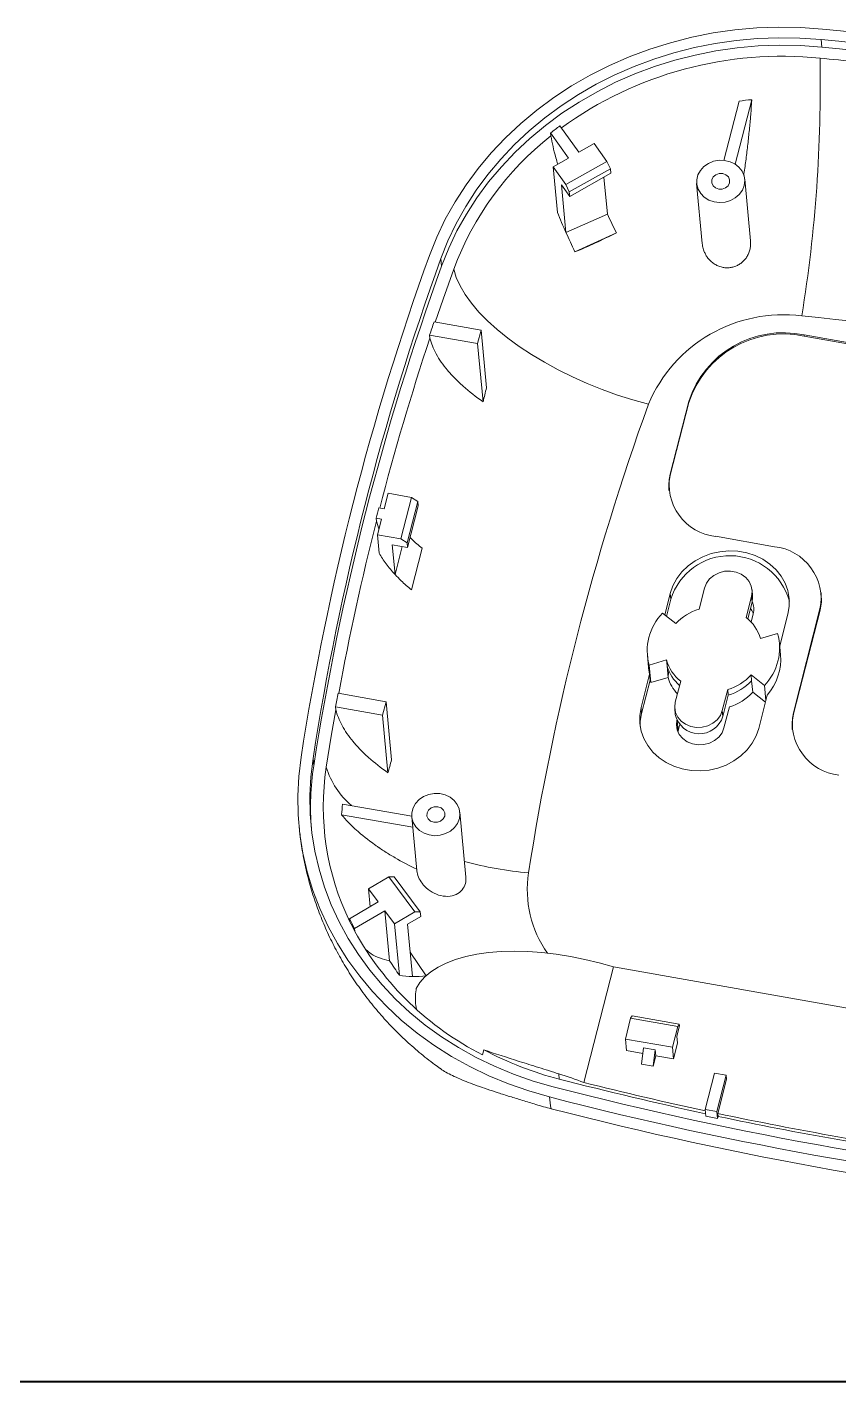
# Model space of a CAD drawing. Header units: inches. Extents: x 510 to 1495, y 1000 to 1318.
# Drawn here: x 779.2 to 812.8, y 1068.3 to 1124.4 of the extents above; entities that cross this region are included whole.
import ezdxf

# ---------------------------------------------------------------- set-up
doc = ezdxf.new("R2010")
doc.units = ezdxf.units.IN
doc.layers.add('粗实线', color=7, linetype='Continuous', lineweight=30)

msp = doc.modelspace()

# ---------------------------------------------------------------- linework, layer by layer
at = {"color": 7, "linetype": 'Continuous', "lineweight": 15}
for p, q in [((812.134, 1123.58), (812.105, 1123.892)), ((808.713, 1121.342), (808.084, 1118.885)), ((808.552, 1118.725), (809.237, 1121.4)), ((800.902, 1120.02), (801.645, 1118.98)), ((800.913, 1119.9), (800.902, 1120.02)), ((802.07, 1119.219), (801.286, 1120.317)), ((802.708, 1119.579), (802.07, 1119.219)), ((803.233, 1118.844), (802.708, 1119.579)), ((801.645, 1118.98), (801.008, 1118.62)), ((801.008, 1118.62), (801.533, 1117.886)), ((801.185, 1116.727), (801.008, 1118.62)), ((801.533, 1117.886), (803.233, 1118.844)), ((803.375, 1118.54), (801.675, 1117.582)), ((803.393, 1118.348), (801.693, 1117.39)), ((803.233, 1118.844), (803.375, 1118.54)), ((803.393, 1118.348), (803.375, 1118.54)), ((801.693, 1117.39), (801.352, 1117.867)), ((801.352, 1117.867), (801.537, 1115.899)), ((801.675, 1117.582), (801.533, 1117.886)), ((803.255, 1116.659), (803.112, 1118.19)), ((806.952, 1117.92), (807.185, 1115.444)), ((809.183, 1115.556), (808.944, 1118.107)), ((801.693, 1117.39), (801.675, 1117.582)), ((803.255, 1116.659), (801.537, 1115.898)), ((803.255, 1116.659), (803.255, 1116.659)), ((803.624, 1115.884), (801.909, 1115.092)), ((796.384, 1114.507), (796.355, 1114.819)), ((798.019, 1111.85), (796.07, 1112.194)), ((795.886, 1111.642), (797.876, 1111.291)), ((795.897, 1111.522), (795.886, 1111.642)), ((797.876, 1111.291), (798.019, 1111.85)), ((798.243, 1109.463), (798.019, 1111.85)), ((832.839, 1107.864), (811.401, 1111.649)), ((811.405, 1111.601), (811.401, 1111.649)), ((832.843, 1107.816), (811.405, 1111.601)), ((798.102, 1108.88), (797.876, 1111.291)), ((806.623, 1108.897), (805.853, 1105.886)), ((806.627, 1108.849), (805.857, 1105.838)), ((806.627, 1108.849), (806.623, 1108.897)), ((805.853, 1105.886), (805.857, 1105.838)), ((794.164, 1105.091), (793.999, 1104.446)), ((795.138, 1104.919), (794.164, 1105.091)), ((794.698, 1103.199), (795.138, 1104.919)), ((795.138, 1104.919), (795.393, 1104.756)), ((793.999, 1104.446), (793.781, 1104.485)), ((795.393, 1104.756), (794.953, 1103.036)), ((794.971, 1102.844), (795.411, 1104.564)), ((795.411, 1104.564), (795.393, 1104.756)), ((793.671, 1104.055), (793.889, 1104.016)), ((793.682, 1103.935), (793.671, 1104.055)), ((793.786, 1103.616), (793.682, 1103.935)), ((793.889, 1104.016), (793.724, 1103.371)), ((793.795, 1102.608), (793.724, 1103.371)), ((793.724, 1103.371), (794.698, 1103.199)), ((794.953, 1103.036), (794.698, 1103.199)), ((807.739, 1103.306), (810.175, 1102.876)), ((794.971, 1102.844), (794.338, 1102.956)), ((794.338, 1102.956), (794.453, 1101.723)), ((794.453, 1101.723), (794.75, 1102.883)), ((794.971, 1102.844), (794.953, 1103.036)), ((795.136, 1101.088), (795.576, 1102.809)), ((805.861, 1100.94), (805.632, 1100.045)), ((805.883, 1100.7), (805.861, 1100.94)), ((807.277, 1101.162), (807.053, 1100.287)), ((809.27, 1100.844), (809.247, 1101.084)), ((812.118, 1100.911), (812.114, 1100.959)), ((805.883, 1100.7), (805.701, 1099.99)), ((809.002, 1099.943), (809.226, 1100.818)), ((809.071, 1099.885), (809.249, 1100.578)), ((809.249, 1100.578), (809.226, 1100.818)), ((806.087, 1099.687), (805.535, 1100.121)), ((809.206, 1099.755), (809.294, 1100.098)), ((810.396, 1098.762), (810.733, 1100.08)), ((812.061, 1100.295), (810.961, 1095.994)), ((812.065, 1100.247), (810.965, 1095.946)), ((812.065, 1100.247), (812.061, 1100.295)), ((809.592, 1099.068), (810.309, 1099.279)), ((810.43, 1098.402), (810.385, 1098.882)), ((804.909, 1098.368), (804.954, 1097.888)), ((804.985, 1097.971), (805.702, 1098.182)), ((805.702, 1098.182), (805.724, 1097.942)), ((805.003, 1097.589), (804.65, 1096.209)), ((804.985, 1097.971), (805.052, 1097.251)), ((805.003, 1097.589), (805.026, 1097.349)), ((805.724, 1097.942), (805.769, 1097.461)), ((809.758, 1097.128), (809.207, 1097.563)), ((809.207, 1097.563), (809.229, 1097.323)), ((805.026, 1097.349), (804.673, 1095.969)), ((805.052, 1097.251), (805.769, 1097.461)), ((806.291, 1097.307), (806.067, 1096.431)), ((809.229, 1097.323), (809.274, 1096.843)), ((809.758, 1097.128), (809.817, 1096.501)), ((794.08, 1096.453), (792.09, 1096.804)), ((793.937, 1095.894), (794.08, 1096.453)), ((794.307, 1094.043), (794.08, 1096.453)), ((808.016, 1096.087), (808.24, 1096.963)), ((808.038, 1095.847), (808.262, 1096.723)), ((808.262, 1096.723), (808.24, 1096.963)), ((809.799, 1096.429), (809.274, 1096.843)), ((809.523, 1095.349), (809.876, 1096.729)), ((791.989, 1096.238), (793.937, 1095.894)), ((792, 1096.118), (791.989, 1096.238)), ((794.161, 1093.507), (793.937, 1095.894)), ((804.673, 1095.969), (804.65, 1096.209)), ((806.046, 1096.166), (806.068, 1095.926)), ((808.038, 1095.847), (808.016, 1096.087)), ((808.083, 1095.367), (808.307, 1096.243)), ((810.961, 1095.994), (810.965, 1095.946)), ((806.18, 1095.231), (806.247, 1095.496)), ((806.174, 1095.209), (806.18, 1095.231)), ((791.085, 1093.793), (791.056, 1094.105)), ((795.147, 1091.707), (792.282, 1092.213)), ((792.235, 1091.772), (795.19, 1091.25)), ((795.149, 1091.685), (795.357, 1089.462)), ((797.392, 1089.188), (797.14, 1091.872)), ((790.481, 1091.299), (790.493, 1091.177)), ((793.353, 1088.699), (794.193, 1089.193)), ((794.193, 1089.193), (794.414, 1089.197)), ((795.276, 1087.743), (794.193, 1089.193)), ((794.414, 1089.197), (795.498, 1087.747)), ((793.76, 1088.156), (793.353, 1088.699)), ((793.423, 1087.957), (793.353, 1088.699)), ((792.572, 1087.456), (793.76, 1088.156)), ((792.583, 1087.336), (792.572, 1087.456)), ((794.031, 1087.793), (792.777, 1087.055)), ((794.225, 1085.72), (794.031, 1087.793)), ((794.437, 1087.249), (794.031, 1087.793)), ((795.276, 1087.743), (794.437, 1087.249)), ((794.97, 1087.234), (795.516, 1087.555)), ((795.498, 1087.747), (795.276, 1087.743)), ((795.516, 1087.555), (795.498, 1087.747)), ((792.789, 1086.935), (792.777, 1087.055)), ((794.637, 1085.115), (794.437, 1087.249)), ((795.173, 1085.067), (794.97, 1087.234)), ((795.74, 1085.1), (795.079, 1086.072)), ((802.281, 1080.672), (803.507, 1085.462)), ((803.507, 1085.462), (824.742, 1081.713)), ((804.217, 1083.336), (803.997, 1082.476)), ((804.217, 1083.336), (804.283, 1083.431)), ((806.166, 1082.992), (804.217, 1083.336)), ((804.283, 1083.431), (806.232, 1083.087)), ((805.946, 1082.132), (806.166, 1082.992)), ((806.128, 1082.597), (806.238, 1083.027)), ((806.232, 1083.087), (806.166, 1082.992)), ((806.232, 1083.087), (806.238, 1083.027)), ((803.997, 1082.476), (804.042, 1081.996)), ((803.997, 1082.476), (805.946, 1082.132)), ((806.156, 1082.297), (806.128, 1082.597)), ((798.082, 1081.818), (798.134, 1082.022)), ((804.042, 1081.996), (804.72, 1081.876)), ((804.663, 1081.437), (804.75, 1082.107)), ((805.237, 1082.021), (804.75, 1082.107)), ((805.237, 1082.021), (805.15, 1081.351)), ((805.237, 1082.021), (805.26, 1081.781)), ((805.946, 1082.132), (805.991, 1081.652)), ((805.991, 1081.652), (806.156, 1082.297)), ((804.663, 1081.437), (805.15, 1081.351)), ((805.15, 1081.351), (805.26, 1081.781)), ((805.26, 1081.781), (805.991, 1081.652)), ((801.26, 1080.815), (801.24, 1081.034)), ((807.692, 1081.067), (807.307, 1079.562)), ((808.179, 1080.981), (807.692, 1081.067)), ((807.794, 1079.476), (808.179, 1080.981)), ((807.831, 1079.39), (808.195, 1080.813)), ((808.179, 1080.981), (808.195, 1080.813)), ((807.307, 1079.562), (807.794, 1079.476)), ((807.307, 1079.562), (807.334, 1079.274)), ((807.334, 1079.274), (807.821, 1079.188)), ((807.794, 1079.476), (807.821, 1079.188)), ((807.821, 1079.188), (807.842, 1079.27)), ((807.831, 1079.39), (807.842, 1079.27))]:
    msp.add_line(p, q, dxfattribs=at)
at = {"color": 8, "linetype": 'Continuous', "lineweight": 15}
for p, q in [((795.151, 1103.183), (795.077, 1103.257)), ((806.139, 1095.669), (806.18, 1095.231))]:
    msp.add_line(p, q, dxfattribs=at)
at = {"color": 7, "linetype": 'Continuous', "lineweight": 15, "flags": 128}
for points in [[(812.172, 1124.328), (811.267, 1124.392), (810.358, 1124.407), (809.448, 1124.374), (808.541, 1124.293), (807.64, 1124.163), (806.748, 1123.986), (805.869, 1123.762), (805.005, 1123.492), (804.16, 1123.176), (803.338, 1122.817), (802.541, 1122.415), (801.771, 1121.972), (801.033, 1121.489), (800.328, 1120.969), (799.66, 1120.412), (799.03, 1119.822), (798.441, 1119.2), (797.895, 1118.55), (797.395, 1117.872), (796.941, 1117.169), (796.537, 1116.445), (796.182, 1115.702), (795.879, 1114.942)], [(812.105, 1123.892), (811.23, 1123.954), (810.351, 1123.969), (809.472, 1123.937), (808.595, 1123.858), (807.724, 1123.733), (806.862, 1123.562), (806.011, 1123.345), (805.177, 1123.084), (804.36, 1122.779), (803.565, 1122.431), (802.794, 1122.043), (802.051, 1121.614), (801.337, 1121.148), (800.656, 1120.645), (800.009, 1120.107), (799.401, 1119.536), (798.831, 1118.935), (798.304, 1118.306), (797.82, 1117.651), (797.382, 1116.972), (796.991, 1116.272), (796.648, 1115.553), (796.355, 1114.819)], [(812.134, 1123.58), (811.259, 1123.642), (810.381, 1123.657), (809.501, 1123.625), (808.624, 1123.546), (807.753, 1123.421), (806.891, 1123.249), (806.041, 1123.033), (805.206, 1122.772), (804.39, 1122.467), (803.594, 1122.119), (802.824, 1121.731), (802.08, 1121.302), (801.366, 1120.836), (800.685, 1120.332), (800.039, 1119.795), (799.43, 1119.224), (798.861, 1118.623), (798.333, 1117.994), (797.849, 1117.339), (797.411, 1116.66), (797.02, 1115.96), (796.677, 1115.241), (796.384, 1114.507)], [(808.922, 1117.842), (808.947, 1118.045), (808.917, 1118.246), (808.836, 1118.435), (808.706, 1118.601), (808.536, 1118.735), (808.334, 1118.831), (808.111, 1118.882), (807.879, 1118.887), (807.651, 1118.845), (807.439, 1118.757), (807.255, 1118.63), (807.107, 1118.47), (807.006, 1118.284), (806.955, 1118.085), (806.957, 1117.881), (807.013, 1117.685), (807.119, 1117.506), (807.27, 1117.355), (807.458, 1117.239), (807.672, 1117.165), (807.9, 1117.137), (808.132, 1117.156), (808.353, 1117.221), (808.553, 1117.329), (808.72, 1117.474), (808.845, 1117.648), (808.922, 1117.842)], [(808.313, 1117.949), (808.317, 1118.078), (808.265, 1118.196), (808.164, 1118.287), (808.03, 1118.336), (807.884, 1118.336), (807.748, 1118.287), (807.642, 1118.197), (807.582, 1118.078), (807.579, 1117.95), (807.631, 1117.831), (807.732, 1117.74), (807.865, 1117.691), (808.012, 1117.691), (808.148, 1117.74), (808.254, 1117.831), (808.313, 1117.949)], [(796.119, 1112.185), (796.446, 1113.138), (796.885, 1114.378)], [(796.885, 1114.378), (796.993, 1114.036), (797.153, 1113.685), (797.364, 1113.327), (797.624, 1112.965), (797.932, 1112.601), (798.286, 1112.237), (798.683, 1111.877), (799.121, 1111.522), (799.596, 1111.176), (800.105, 1110.839), (800.645, 1110.516), (801.212, 1110.207), (801.802, 1109.915), (802.411, 1109.642), (803.035, 1109.391), (803.67, 1109.161), (804.311, 1108.956), (804.954, 1108.777)], [(805.857, 1105.838), (805.801, 1105.497), (805.802, 1105.199)], [(810.733, 1100.08), (810.788, 1100.405), (810.787, 1100.733), (810.73, 1101.056), (810.619, 1101.366), (810.457, 1101.658), (810.246, 1101.923), (809.991, 1102.157), (809.699, 1102.355), (809.375, 1102.511), (809.027, 1102.622), (808.663, 1102.687), (808.291, 1102.702), (807.919, 1102.669), (807.555, 1102.588), (807.208, 1102.46), (806.885, 1102.288), (806.594, 1102.077), (806.341, 1101.831), (806.131, 1101.555), (805.97, 1101.256), (805.861, 1100.94)], [(809.226, 1100.818), (809.25, 1101.029), (809.217, 1101.238), (809.127, 1101.432), (808.986, 1101.6), (808.803, 1101.734), (808.588, 1101.823), (808.353, 1101.865), (808.112, 1101.856), (807.879, 1101.796), (807.668, 1101.689), (807.491, 1101.542), (807.358, 1101.363), (807.277, 1101.162)], [(812.118, 1100.911), (812.122, 1100.589), (812.065, 1100.247)], [(809.249, 1100.578), (809.273, 1100.789), (809.27, 1100.844)], [(809.181, 1100.313), (809.24, 1100.232), (809.299, 1100.12)], [(804.954, 1097.888), (804.958, 1097.844), (805.003, 1097.589)], [(805.8, 1097.725), (805.781, 1097.629), (805.766, 1097.498)], [(806.067, 1096.431), (806.043, 1096.221), (806.076, 1096.012), (806.166, 1095.818), (806.307, 1095.649), (806.49, 1095.516), (806.706, 1095.426), (806.94, 1095.385), (807.181, 1095.394), (807.414, 1095.454), (807.625, 1095.56), (807.802, 1095.707), (807.935, 1095.887), (808.016, 1096.087)], [(791.606, 1093.742), (791.812, 1095.023), (792, 1096.118)], [(804.65, 1096.209), (804.596, 1095.884), (804.596, 1095.556), (804.653, 1095.234), (804.764, 1094.923), (804.927, 1094.632), (805.138, 1094.366), (805.392, 1094.132), (805.684, 1093.935), (806.008, 1093.778), (806.356, 1093.667), (806.72, 1093.603), (807.092, 1093.587), (807.464, 1093.62), (807.828, 1093.702), (808.175, 1093.83), (808.498, 1094.001), (808.789, 1094.213), (809.043, 1094.459), (809.252, 1094.734), (809.413, 1095.033), (809.523, 1095.349)], [(804.673, 1095.969), (804.618, 1095.644), (804.612, 1095.426)], [(810.965, 1095.946), (810.909, 1095.605), (810.91, 1095.307)], [(806.129, 1095.689), (806.11, 1095.5), (806.144, 1095.292), (806.234, 1095.098), (806.374, 1094.929), (806.558, 1094.796), (806.773, 1094.706), (807.008, 1094.665), (807.249, 1094.674), (807.481, 1094.734), (807.692, 1094.84), (807.87, 1094.987), (808.003, 1095.166), (808.083, 1095.367)], [(790.561, 1094.153), (790.466, 1093.357), (790.426, 1092.558), (790.441, 1091.76), (790.512, 1090.965), (790.637, 1090.177), (790.817, 1089.398), (791.051, 1088.631), (791.337, 1087.879), (791.676, 1087.145), (792.065, 1086.431), (792.503, 1085.741), (792.989, 1085.076), (793.52, 1084.44), (794.096, 1083.833), (794.713, 1083.26), (795.37, 1082.721), (796.063, 1082.219), (796.792, 1081.756), (797.551, 1081.333), (798.34, 1080.952), (799.155, 1080.615), (799.993, 1080.322), (800.851, 1080.075)], [(791.056, 1094.105), (790.964, 1093.335), (790.926, 1092.563), (790.94, 1091.791), (791.008, 1091.023), (791.13, 1090.261), (791.303, 1089.508), (791.529, 1088.767), (791.806, 1088.04), (792.133, 1087.33), (792.509, 1086.64), (792.933, 1085.973), (793.403, 1085.33), (793.917, 1084.715), (794.473, 1084.129), (795.07, 1083.575), (795.704, 1083.054), (796.375, 1082.569), (797.079, 1082.121), (797.813, 1081.712), (798.576, 1081.344), (799.364, 1081.018), (800.174, 1080.735), (801.003, 1080.495)], [(797.119, 1091.607), (797.143, 1091.81), (797.114, 1092.011), (797.032, 1092.2), (796.903, 1092.366), (796.732, 1092.5), (796.53, 1092.596), (796.307, 1092.648), (796.076, 1092.652), (795.848, 1092.61), (795.636, 1092.523), (795.451, 1092.395), (795.304, 1092.235), (795.202, 1092.05), (795.151, 1091.85), (795.153, 1091.646), (795.209, 1091.45), (795.316, 1091.271), (795.467, 1091.12), (795.654, 1091.004), (795.868, 1090.93), (796.097, 1090.902), (796.328, 1090.921), (796.55, 1090.986), (796.749, 1091.094), (796.916, 1091.239), (797.042, 1091.413), (797.119, 1091.607)], [(796.51, 1091.714), (796.513, 1091.843), (796.461, 1091.961), (796.36, 1092.052), (796.227, 1092.101), (796.081, 1092.101), (795.944, 1092.052), (795.838, 1091.962), (795.779, 1091.843), (795.775, 1091.715), (795.828, 1091.596), (795.928, 1091.505), (796.062, 1091.456), (796.208, 1091.456), (796.344, 1091.505), (796.45, 1091.596), (796.51, 1091.714)], [(803.507, 1085.462), (802.917, 1085.63), (802.321, 1085.775), (801.722, 1085.895), (801.125, 1085.989), (800.535, 1086.056), (799.956, 1086.097), (799.393, 1086.11), (798.85, 1086.096), (798.331, 1086.054), (797.841, 1085.985), (797.383, 1085.89), (796.96, 1085.769), (796.576, 1085.623), (796.234, 1085.453), (795.936, 1085.261), (795.685, 1085.048), (795.482, 1084.816), (795.33, 1084.566)]]:
    msp.add_lwpolyline(points, dxfattribs=at)
at = {"color": 7, "linetype": 'Continuous', "lineweight": 15}
for centre, radius, start, end in [((797.307, 971.353), 153.696, 75.52568, 84.4499), ((797.282, 971.401), 153.21, 75.52763, 84.44795), ((797.311, 971.089), 153.21, 75.52763, 84.44795), ((810.494, 1107.619), 15.581, 84.219, 125.9512), ((752.556, 1121.958), 59.519, 350.79536, 1.11991), ((797.027, 969.094), 154.76, 83.28808, 84.4244), ((810.627, 1106.207), 15.256, 95.23, 97.209), ((809.706, 1109.032), 14.079, 126.7267, 128.7023), ((808.707, 1109.984), 12.612, 128.1667, 159.6114), ((900.439, 1077.119), 111.191, 160.11334, 171.1878), ((900.481, 1077.147), 110.731, 160.11034, 171.19081), ((900.51, 1076.835), 110.731, 160.11034, 171.19081), ((902.464, 1076.377), 112.261, 161.39455, 161.69147), ((810.535, 1106.435), 6.052, 82.6594, 157.2316), ((797.416, 969.494), 143.617, 75.52673, 84.44885), ((810.535, 1107.629), 4.112, 77.8415, 162.0496), ((810.539, 1107.581), 4.112, 77.8415, 162.0496), ((901.517, 1076.564), 111.255, 161.68648, 165.46942), ((902.605, 1073.45), 103.844, 160.11173, 171.18942), ((807.969, 1105.453), 2.16, 168.4425, 263.8817), ((900.567, 1076.938), 110.282, 165.53525, 165.76589), ((899.751, 1077.018), 109.431, 165.76116, 169.58622), ((809.945, 1100.728), 2.16, 348.4425, 83.8817), ((808.327, 1099.946), 2.558, 15.3671, 162.84), ((808.545, 1100.291), 0.773, 345.5351, 23.5339), ((807.132, 1098.567), 2.229, 135.7863, 195.5149), ((807.627, 1098.284), 2.084, 105.9803, 137.6634), ((807.98, 1098.618), 1.673, 15.609, 52.3503), ((808.161, 1098.682), 2.229, 315.7863, 15.5149), ((807.313, 1098.632), 1.673, 195.609, 232.3503), ((808.175, 1098.221), 2.262, 318.7586, 4.5905), ((807.327, 1098.388), 1.664, 195.5561, 229.4062), ((807.666, 1098.966), 2.084, 285.9803, 317.6634), ((807.098, 1097.849), 2.131, 193.563, 196.3028), ((807.344, 1097.893), 1.633, 195.345, 223.266), ((807.689, 1098.726), 2.084, 285.9803, 317.6634), ((898.974, 1077.287), 108.651, 169.65148, 169.95495), ((807.734, 1098.246), 2.084, 285.9803, 317.6634), ((807.064, 1096.143), 1.019, 192.296, 343.1343), ((813.077, 1095.562), 2.16, 168.4425, 263.8817), ((802.151, 1092.079), 11.198, 171.1968, 184.5388), ((802.283, 1092.093), 10.804, 171.2209, 206.1237), ((802.598, 1090.896), 10.4, 172.7213, 175.1659), ((802.694, 1092.389), 11.26, 205.9813, 208.2742), ((802.706, 1092.269), 11.26, 205.9813, 208.2742), ((803.758, 1092.986), 12.528, 208.8783, 243.057), ((804.837, 1094.73), 14.368, 242.1907, 255.5839), ((838.879, 1226.286), 150.256, 255.50113, 257.87731), ((839.292, 1228.844), 153.21, 255.52763, 264.44795), ((838.899, 1226.546), 150.399, 255.90851, 257.87662), ((804.953, 1095.159), 16.087, 253.1385, 255.5013), ((839.279, 1228.958), 153.763, 255.52763, 264.44795), ((804.808, 1080.419), 3.972, 184.9699, 192.1382), ((839.332, 1228.39), 153.683, 255.52763, 264.44795), ((839.307, 1228.508), 152.404, 258.08092, 261.88366), ((839.318, 1228.388), 152.404, 258.08092, 261.88366)]:
    msp.add_arc(centre, radius, start, end, dxfattribs=at)
at = {"color": 8, "linetype": 'Continuous', "lineweight": 15}
for centre, radius, start, end in [((794.881, 1094.742), 3.424, 196.9783, 229.228), ((801.646, 1106.402), 17.126, 255.4111, 264.4387), ((804.493, 1088.668), 4.56, 171.322, 215.3161)]:
    msp.add_arc(centre, radius, start, end, dxfattribs=at)
at = {"color": 7, "linetype": 'Continuous', "lineweight": 15}
for points, knots in [([(808.902, 1118.254), (808.932, 1118.458), (808.992, 1118.875), (809.065, 1119.481), (809.131, 1120.086), (809.185, 1120.672), (809.218, 1121.107), (809.233, 1121.343), (809.237, 1121.4)], [0, 0, 0, 0, 0.178553, 0.365447, 0.553608, 0.745812, 0.939436, 1, 1, 1, 1]), ([(801.198, 1118.727), (801.171, 1118.814), (801.092, 1119.076), (800.992, 1119.474), (800.94, 1119.757), (800.913, 1119.9)], [0, 0, 0, 0, 0.198831, 0.597615, 1, 1, 1, 1]), ([(807.185, 1115.444), (807.185, 1115.441), (807.187, 1115.403), (807.199, 1115.333), (807.222, 1115.233), (807.258, 1115.121), (807.313, 1114.999), (807.38, 1114.889), (807.446, 1114.803), (807.506, 1114.737), (807.571, 1114.676), (807.641, 1114.621), (807.715, 1114.572), (807.793, 1114.53), (807.876, 1114.495), (807.96, 1114.467), (808.044, 1114.448), (808.127, 1114.436), (808.212, 1114.432), (808.296, 1114.435), (808.404, 1114.448), (808.509, 1114.474), (808.608, 1114.514), (808.703, 1114.561), (808.792, 1114.619), (808.872, 1114.688), (808.946, 1114.764), (809.011, 1114.849), (809.066, 1114.941), (809.101, 1115.015), (809.131, 1115.092), (809.155, 1115.172), (809.173, 1115.255), (809.184, 1115.341), (809.189, 1115.429), (809.188, 1115.501), (809.184, 1115.543), (809.182, 1115.556)], [0, 0, 0, 0, 0.003447, 0.034159, 0.065524, 0.097119, 0.142352, 0.188344, 0.215079, 0.241985, 0.269449, 0.297113, 0.323852, 0.35079, 0.378378, 0.406201, 0.431538, 0.457064, 0.483196, 0.509541, 0.533813, 0.583204, 0.608384, 0.632343, 0.68106, 0.705871, 0.730136, 0.779439, 0.804523, 0.829737, 0.855111, 0.880974, 0.906999, 0.933854, 0.960876, 0.988406, 1, 1, 1, 1]), ([(795.897, 1111.522), (795.925, 1111.413), (795.961, 1111.303), (796.049, 1111.083), (796.101, 1110.972), (796.283, 1110.64), (796.437, 1110.417), (796.717, 1110.08), (796.82, 1109.967), (797.038, 1109.744), (797.154, 1109.633), (797.525, 1109.304), (797.803, 1109.088), (798.102, 1108.88)], [0, 0, 0, 0, 0.125, 0.125, 0.25, 0.25, 0.5, 0.5, 0.625, 0.625, 0.75, 0.75, 1, 1, 1, 1]), ([(798.102, 1108.88), (798.126, 1108.977), (798.149, 1109.074), (798.196, 1109.268), (798.22, 1109.365), (798.243, 1109.463)], [0, 0, 0, 0, 0.5, 0.5, 1, 1, 1, 1]), ([(795.576, 1102.809), (795.426, 1102.932), (795.283, 1103.057), (795.151, 1103.183), (795.151, 1103.183), (795.151, 1103.183)], [0, 0, 0, 0, 0.25, 0.25, 0.2500058, 0.2500058, 0.2500058, 0.2500058]), ([(794.453, 1101.723), (794.317, 1101.87), (794.194, 1102.017), (793.974, 1102.312), (793.878, 1102.46), (793.795, 1102.608)], [0, 0, 0, 0, 0.5, 0.5, 1, 1, 1, 1]), ([(795.576, 1102.809), (795.503, 1102.522), (795.43, 1102.236), (795.339, 1101.879), (795.32, 1101.806), (795.283, 1101.662), (795.228, 1101.447), (795.173, 1101.231), (795.136, 1101.088)], [0, 0, 0, 0, 0.5, 0.5, 0.625, 0.625, 0.75, 1, 1, 1, 1]), ([(794.71, 1101.464), (794.776, 1101.401), (794.844, 1101.335), (794.986, 1101.21), (795.06, 1101.15), (795.136, 1101.088)], [0, 0, 0, 0, 0.5, 0.5, 1, 1, 1, 1]), ([(792, 1096.118), (792.027, 1096.011), (792.062, 1095.902), (792.149, 1095.684), (792.2, 1095.575), (792.379, 1095.246), (792.53, 1095.026), (792.804, 1094.693), (792.905, 1094.582), (793.118, 1094.362), (793.232, 1094.252), (793.596, 1093.927), (793.868, 1093.712), (794.161, 1093.507)], [0, 0, 0, 0, 0.125, 0.125, 0.25, 0.25, 0.5, 0.5, 0.625, 0.625, 0.75, 0.75, 1, 1, 1, 1]), ([(794.161, 1093.507), (794.185, 1093.595), (794.209, 1093.683), (794.258, 1093.863), (794.282, 1093.953), (794.307, 1094.043)], [0, 0, 0, 0, 0.5, 0.5, 1, 1, 1, 1]), ([(792.235, 1091.772), (792.323, 1091.666), (792.418, 1091.56), (792.623, 1091.348), (792.733, 1091.242), (793.081, 1090.928), (793.337, 1090.723), (793.654, 1090.499), (793.707, 1090.461), (793.77, 1090.418), (793.798, 1090.399), (793.816, 1090.387), (793.826, 1090.38), (793.9, 1090.33), (793.967, 1090.286), (794.171, 1090.156), (794.31, 1090.071), (794.739, 1089.821), (795.04, 1089.661), (795.354, 1089.508)], [0, 0, 0, 0, 0.125, 0.125, 0.25, 0.25, 0.5, 0.5, 0.53125, 0.546875, 0.554687, 0.554687, 0.5625, 0.5625, 0.625, 0.625, 0.75, 0.75, 1, 1, 1, 1]), ([(790.51, 1091.018), (790.518, 1090.936), (790.552, 1090.591), (790.658, 1089.989), (790.828, 1089.214), (791.046, 1088.452), (791.307, 1087.703), (791.611, 1086.97), (791.957, 1086.255), (792.344, 1085.56), (792.771, 1084.887), (793.236, 1084.238), (793.739, 1083.614), (794.277, 1083.019), (794.849, 1082.452), (795.456, 1081.919), (795.949, 1081.521), (796.249, 1081.313), (796.326, 1081.259)], [0, 0, 0, 0, 0.02118, 0.089114, 0.157001, 0.224864, 0.292727, 0.360612, 0.428542, 0.496539, 0.564624, 0.632817, 0.701136, 0.769597, 0.838214, 0.907, 0.975964, 1, 1, 1, 1]), ([(795.358, 1089.462), (795.358, 1089.457), (795.364, 1089.366), (795.419, 1089.178), (795.542, 1088.964), (795.726, 1088.745), (795.981, 1088.544), (796.353, 1088.394), (796.733, 1088.372), (797.066, 1088.485), (797.291, 1088.703), (797.4, 1088.95), (797.387, 1089.119), (797.381, 1089.187)], [0, 0, 0, 0, 0.004553, 0.091876, 0.182881, 0.228235, 0.350738, 0.473041, 0.599496, 0.719989, 0.829736, 0.930823, 1, 1, 1, 1]), ([(793.256, 1086.166), (793.325, 1086.11), (793.486, 1085.978), (793.805, 1085.822), (794.085, 1085.754), (794.225, 1085.72)], [0, 0, 0, 0, 0.269415, 0.63279, 1, 1, 1, 1]), ([(795.33, 1084.566), (795.325, 1084.525), (795.3, 1084.335), (795.284, 1084.042), (795.327, 1083.819), (795.347, 1083.717)], [0, 0, 0, 0, 0.129895, 0.602176, 1, 1, 1, 1]), ([(798.134, 1082.022), (798.593, 1081.874), (799.081, 1081.716), (799.863, 1081.467), (800.134, 1081.382), (800.681, 1081.209), (800.959, 1081.122), (801.24, 1081.034)], [0, 0, 0, 0, 0.5, 0.5, 0.75, 0.75, 1, 1, 1, 1]), ([(796.325, 1081.257), (796.332, 1081.251), (796.456, 1081.148), (796.819, 1080.958), (797.351, 1080.727), (797.859, 1080.539), (798.271, 1080.397), (798.722, 1080.248), (799.211, 1080.093), (799.733, 1079.931), (800.101, 1079.819), (800.286, 1079.763)], [0, 0, 0, 0, 0.011682, 0.20355, 0.400646, 0.496384, 0.592903, 0.692037, 0.792143, 0.895467, 1, 1, 1, 1])]:
    msp.add_open_spline(points, degree=3, knots=knots, dxfattribs=at)
for points in [[(801.537, 1115.899), (801.412, 1116.18), (801.295, 1116.456), (801.185, 1116.727)], [(803.255, 1116.659), (803.372, 1116.404), (803.495, 1116.146), (803.624, 1115.884)], [(803.624, 1115.884), (803.495, 1116.146), (803.372, 1116.404), (803.255, 1116.659)], [(801.909, 1115.092), (801.778, 1115.366), (801.654, 1115.634), (801.537, 1115.899)], [(803.624, 1115.884), (803.047, 1115.589), (802.475, 1115.323), (801.909, 1115.092)], [(794.453, 1101.723), (794.534, 1101.637), (794.62, 1101.55), (794.71, 1101.464)], [(794.225, 1085.72), (794.362, 1085.515), (794.499, 1085.314), (794.637, 1085.115)], [(794.637, 1085.115), (794.806, 1085.087), (794.984, 1085.071), (795.173, 1085.067)], [(795.173, 1085.067), (795.355, 1085.063), (795.547, 1085.071), (795.747, 1085.09)], [(801.24, 1081.034), (801.59, 1080.925), (801.938, 1080.804), (802.281, 1080.672)]]:
    msp.add_open_spline(points, degree=3, dxfattribs=at)
at = {"layer": '粗实线', "color": 7, "lineweight": 40}
msp.add_line((952.653, 1068.267), (770.745, 1068.267), dxfattribs=at)

doc.saveas('drawing.dxf')
